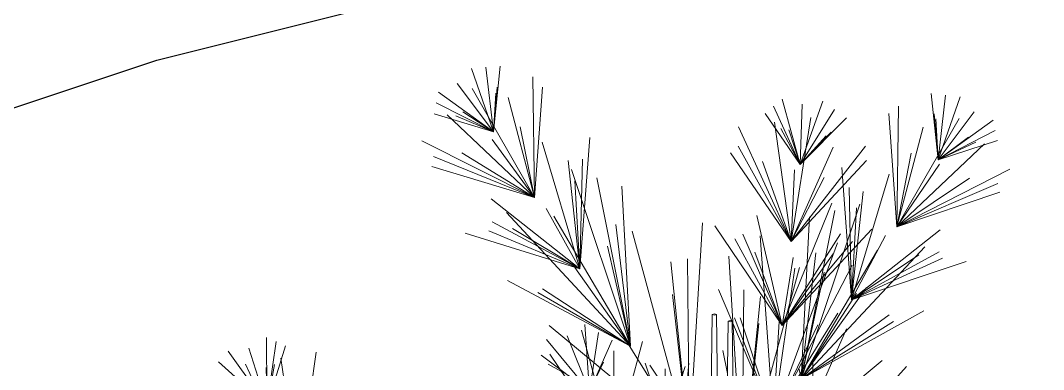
# Model space of a CAD drawing. Header units: metres. Extents: x -460 to 31334, y -1777 to 24987.
# Drawn here: x 378.8686 to 379.1981, y -816.6483 to -816.536 of the extents above; entities that cross this region are included whole.
import ezdxf

# ---------------------------------------------------------------- set-up
doc = ezdxf.new("R2010")
doc.units = ezdxf.units.M
doc.header["$MEASUREMENT"] = 0
doc.layers.add('01 FURNITURE', color=8, linetype='Continuous')
doc.layers.add('TREES PLANTS', color=82, linetype='Continuous', lineweight=5)

# ---------------------------------------------------------------- blocks, each defined once
blk = doc.blocks.new('TREES_11')
at = {"layer": 'TREES PLANTS', "color": 82, "true_color": 0x34d100}
for p, q in [((-1.742, 0.4318), (-1.8706, 0.6838)), ((-1.892, 0.5238), (-1.98, 0.6468)), ((-1.892, 0.5238), (-1.9574, 0.6516)), ((-1.892, 0.5238), (-1.9349, 0.6564)), ((-1.742, 0.4318), (-1.8386, 0.6576)), ((-1.742, 0.4318), (-1.8196, 0.6616)), ((-1.742, 0.4318), (-1.9272, 0.6275)), ((-1.892, 0.5238), (-1.999, 0.6044)), ((-1.892, 0.5238), (-1.9311, 0.608)), ((-1.892, 0.5238), (-2.0325, 0.5728)), ((-1.892, 0.5238), (-1.9424, 0.5919)), ((-1.742, 0.4318), (-1.8507, 0.5941)), ((-1.579, 0.3305), (-1.6648, 0.5868)), ((-1.742, 0.4318), (-1.9837, 0.5711)), ((-1.892, 0.5238), (-2.0362, 0.5406)), ((-1.742, 0.4318), (-1.8818, 0.5266)), ((-1.7351, 0.5286), (-1.579, 0.3305)), ((-1.579, 0.3305), (-1.6859, 0.5263)), ((-1.579, 0.3305), (-1.6722, 0.5338)), ((-1.892, 0.5238), (-2.0399, 0.5084)), ((-1.892, 0.5238), (-1.9944, 0.5151)), ((-1.9833, 0.5186), (-1.892, 0.5238)), ((-1.742, 0.4318), (-1.9649, 0.4904)), ((-1.402, 0.2177), (-1.6975, 0.4942)), ((-1.579, 0.3305), (-1.6797, 0.4808)), ((-1.5544, 0.4921), (-1.402, 0.2177)), ((-1.742, 0.4318), (-1.9066, 0.464)), ((-2.0118, 0.4356), (-1.742, 0.4318)), ((-1.0674, 0.1246), (-1.4302, 0.4532)), ((-1.742, 0.4318), (-1.9949, 0.4138)), ((-1.579, 0.3305), (-1.8599, 0.4144)), ((-1.402, 0.2177), (-1.5453, 0.4142)), ((-1.402, 0.2177), (-1.5307, 0.4242)), ((-1.579, 0.3305), (-1.7226, 0.4061)), ((-1.402, 0.2177), (-1.6898, 0.3887)), ((-1.4437, 0.3991), (-1.1836, 0.086)), ((-1.5217, 0.1753), (-1.7365, 0.3758)), ((-1.9219, 0.3613), (-1.7093, 0.1958)), ((-1.7093, 0.1958), (-1.8905, 0.364)), ((-1.579, 0.3305), (-1.8208, 0.3564)), ((-1.402, 0.2177), (-1.793, 0.3491)), ((-1.3164, 0.1553), (-1.6065, 0.3638)), ((-1.579, 0.3305), (-1.8748, 0.3084)), ((-1.579, 0.3305), (-1.8297, 0.325)), ((-1.579, 0.3305), (-1.7847, 0.3416)), ((-1.5217, 0.1753), (-1.7093, 0.3327)), ((-1.3164, 0.1553), (-1.6563, 0.3315)), ((-1.402, 0.2177), (-1.593, 0.3416)), ((-1.8812, 0.2156), (-1.9857, 0.3191)), ((-1.5217, 0.1753), (-1.7263, 0.306)), ((-1.3164, 0.1553), (-1.7061, 0.2993)), ((-1.3164, 0.1553), (-1.5491, 0.2997)), ((-1.0674, 0.1246), (-1.5145, 0.3188)), ((-1.8812, 0.2156), (-2.0041, 0.2926)), ((-1.8812, 0.2156), (-1.9535, 0.2847)), ((-1.7093, 0.1958), (-1.9202, 0.2897)), ((-1.5217, 0.1753), (-1.7948, 0.2866)), ((-1.402, 0.2177), (-1.7788, 0.2928)), ((-1.5217, 0.1753), (-1.682, 0.2896)), ((-1.8812, 0.2156), (-2.0224, 0.2661)), ((-1.9456, 0.2739), (-1.8812, 0.2156)), ((-1.7093, 0.1958), (-1.8524, 0.2693)), ((-1.402, 0.2177), (-1.6407, 0.269)), ((-1.3164, 0.1553), (-1.5228, 0.255)), ((-1.7093, 0.1958), (-1.9862, 0.2392)), ((-1.402, 0.2177), (-1.7645, 0.2365)), ((-1.402, 0.2177), (-1.6837, 0.2506)), ((-1.2947, 0.2461), (-1.4448, 0.2437)), ((-1.2947, 0.2461), (-1.4448, 0.2437)), ((-1.2947, 0.2461), (-1.4255, 0.2127)), ((-1.2947, 0.2461), (-1.4255, 0.2127)), ((-1.8812, 0.2156), (-2.0273, 0.1751)), ((-1.8812, 0.2156), (-2.0158, 0.2203)), ((-1.8812, 0.2156), (-2.0113, 0.1562)), ((-1.8812, 0.2156), (-1.9953, 0.1372)), ((-1.8812, 0.2156), (-1.9615, 0.1722)), ((-1.8812, 0.2156), (-1.9586, 0.1903)), ((-1.1836, 0.086), (-1.6515, 0.2141)), ((-1.7093, 0.1958), (-1.9757, 0.1586)), ((-1.7093, 0.1958), (-1.9653, 0.078)), ((-1.7093, 0.1958), (-1.9219, 0.0768)), ((-1.7093, 0.1958), (-1.907, 0.0598)), ((-1.7093, 0.1958), (-1.8883, 0.1313)), ((-1.7093, 0.1958), (-1.8696, 0.2028)), ((-1.5217, 0.1753), (-1.6737, 0.2003)), ((-1.3164, 0.1553), (-1.6498, 0.2034)), ((-1.7675, 0.1185), (-1.5217, 0.1753)), ((-1.5217, 0.1753), (-1.7441, 0.0251)), ((-1.5217, 0.1753), (-1.7256, 0.0878)), ((-1.5217, 0.1753), (-1.7149, 0.0697)), ((-1.5217, 0.1753), (-1.6858, 0.1143)), ((-1.3164, 0.1553), (-1.5308, 0.1684)), ((-1.3164, 0.1553), (-1.7219, 0.1261)), ((-1.6022, 0.0328), (-1.3164, 0.1553)), ((-1.3164, 0.1553), (-1.5387, 0.0689)), ((-1.3164, 0.1553), (-1.5387, 0.0818)), ((-1.1836, 0.086), (-1.5864, 0.1273)), ((-1.1836, 0.086), (-1.5263, 0.1234)), ((-1.0674, 0.1246), (-1.4329, -0.1202)), ((-1.1836, 0.086), (-1.6764, 0.0564)), ((-1.1836, 0.086), (-1.6013, 0.0899)), ((0.0133, 0.0833), (-1.5314, 0.064)), ((-1.5314, 0.064), (-1.533, 0.0593)), ((-1.533, 0.0593), (-1.5314, 0.0545)), ((-1.5297, 0.0593), (-1.5314, 0.064)), ((-1.5314, 0.0545), (-1.5297, 0.0593)), ((-0.8256, 0.0457), (-1.5314, 0.0545)), ((-1.4656, 0.0425), (-1.4143, 0.053)), ((-1.5463, 0.0288), (-1.548, 0.024)), ((-1.548, 0.024), (-1.5463, 0.0192)), ((-0.7633, 0.0385), (-1.5463, 0.0288)), ((-1.5447, 0.024), (-1.5463, 0.0288)), ((-1.5463, 0.0192), (-1.5447, 0.024)), ((-0.0426, 0.0005), (-1.5463, 0.0192)), ((-1.2622, -0.0321), (-1.7508, -0.0025)), ((-1.2622, -0.0321), (-1.7326, -0.1601)), ((-1.2622, -0.0321), (-1.6708, -0.036)), ((-1.2622, -0.0321), (-1.6642, -0.0734)), ((-1.2622, -0.0321), (-1.5908, -0.0695)), ((-1.5216, -0.3452), (-1.2622, -0.0321)), ((-1.2622, -0.0321), (-1.4867, -0.1724)), ((-1.1845, -0.0573), (-1.4373, -0.0332)), ((-1.2622, -0.0321), (-1.4356, -0.3476)), ((-1.2978, -0.0845), (-1.43, -0.0413)), ((-1.2978, -0.0845), (-1.4372, -0.1304)), ((-1.2978, -0.0845), (-1.425, -0.0857)), ((-1.4859, -0.1367), (-1.2478, -0.2011)), ((-1.4757, -0.1638), (-1.8699, -0.2951)), ((-1.4757, -0.1638), (-1.8512, -0.2388)), ((-1.4757, -0.1638), (-1.8325, -0.1826)), ((-1.4757, -0.1638), (-1.774, -0.4402)), ((-1.4757, -0.1638), (-1.766, -0.3347)), ((-1.4757, -0.1638), (-1.7476, -0.1966)), ((-1.4757, -0.1638), (-1.6992, -0.2151)), ((-1.4757, -0.1638), (-1.6512, -0.2877)), ((-1.6222, -0.4381), (-1.4757, -0.1638)), ((-1.4757, -0.1638), (-1.6033, -0.3602)), ((-1.4757, -0.1638), (-1.5952, -0.3702)), ((-1.2478, -0.2011), (-1.5112, -0.273)), ((-1.3745, -0.2554), (-1.4888, -0.2045)), ((-1.2478, -0.2011), (-1.4649, -0.2008)), ((-1.2478, -0.2011), (-1.4576, -0.3437)), ((-1.3745, -0.2554), (-1.4398, -0.2237)), ((-1.3745, -0.2554), (-1.5063, -0.2351)), ((-1.6485, -0.2766), (-1.9415, -0.2544)), ((-1.6485, -0.2766), (-1.8933, -0.271)), ((-1.3745, -0.2554), (-1.5238, -0.2658)), ((-1.3745, -0.2554), (-1.4987, -0.3052)), ((-1.3745, -0.2554), (-1.4902, -0.3512)), ((-1.3745, -0.2554), (-1.4558, -0.3633)), ((-1.6485, -0.2766), (-1.9312, -0.3605)), ((-1.6485, -0.2766), (-1.8899, -0.3025)), ((-1.6485, -0.2766), (-1.8451, -0.2876)), ((-1.8048, -0.4747), (-1.6485, -0.2766)), ((-1.6485, -0.2766), (-1.7827, -0.3522)), ((-1.6485, -0.2766), (-1.7529, -0.4724)), ((-1.6485, -0.2766), (-1.7384, -0.4268)), ((-1.6485, -0.2766), (-1.7332, -0.4798)), ((-1.6485, -0.2766), (-1.7281, -0.5329)), ((-1.8077, -0.3779), (-2.0542, -0.3599)), ((-2.0771, -0.3817), (-1.8077, -0.3779)), ((-1.8077, -0.3779), (-2.0509, -0.5171)), ((-1.8077, -0.3779), (-2.031, -0.4365)), ((-1.8077, -0.3779), (-1.9924, -0.5735)), ((-1.8077, -0.3779), (-1.9653, -0.4101)), ((-1.8077, -0.3779), (-1.9372, -0.4727)), ((-1.8077, -0.3779), (-1.9338, -0.6299)), ((-1.8077, -0.3779), (-1.907, -0.5402)), ((-1.8077, -0.3779), (-1.8992, -0.6037)), ((-1.8077, -0.3779), (-1.8769, -0.6077)), ((-1.9542, -0.4699), (-2.1005, -0.4544)), ((-1.9542, -0.4699), (-2.0983, -0.4866)), ((-1.9542, -0.4699), (-2.096, -0.5188)), ((-1.9542, -0.4699), (-2.0622, -0.5505)), ((-1.9542, -0.4699), (-2.0539, -0.4612)), ((-1.9542, -0.4699), (-2.0429, -0.5928)), ((-2.0409, -0.4647), (-1.9542, -0.4699)), ((-1.9542, -0.4699), (-2.0186, -0.5976)), ((-1.9542, -0.4699), (-1.9988, -0.538)), ((-1.9542, -0.4699), (-1.9943, -0.6024)), ((-1.9542, -0.4699), (-1.9897, -0.554)), ((-1.1817, -0.9066), (-1.4618, -0.8659)), ((-1.1817, -0.9066), (-1.4484, -0.9446)), ((-1.1817, -0.9066), (-1.4351, -1.0234)), ((-1.3436, -0.9758), (-1.4765, -0.9343)), ((-1.3436, -0.9758), (-1.4856, -0.9554)), ((-1.3436, -0.9758), (-1.4348, -0.9591)), ((-1.3436, -0.9758), (-1.4947, -0.9766)), ((-1.3436, -0.9758), (-1.4712, -1.0166)), ((-1.3436, -0.9758), (-1.4647, -1.0622)), ((-1.3436, -0.9758), (-1.4405, -1.0838)), ((-1.3436, -0.9758), (-1.4282, -0.9776))]:
    blk.add_line(p, q, dxfattribs=at)

msp = doc.modelspace()

# ---------------------------------------------------------------- linework, layer by layer
at = {"layer": '01 FURNITURE', "color": 4, "lineweight": 30}
msp.add_lwpolyline([(378.67538, -817.46682), (378.59513, -817.37575), (378.47952, -817.2874), (378.2687, -817.1705), (377.91964, -816.96642), (377.87612, -816.92076), (377.94793, -816.7555), (378.11982, -816.69461), (378.46254, -816.63577), (378.72985, -816.60965), (378.91254, -816.5488), (379.07432, -816.50824), (379.16034, -816.45752), (379.23029, -816.38192), (379.27083, -816.29312), (379.28822, -816.18093), (379.31203, -816.02725), (379.32245, -815.96004)], dxfattribs=at)

# ---------------------------------------------------------------- block references
at = {"lineweight": 9, "xscale": 0.1441398928167146, "yscale": 0.1441398928167146, "zscale": 0.1441398928167146, "rotation": 270}
msp.add_blockref('TREES_11', (379.08861, -816.85351), dxfattribs=at)

doc.saveas('drawing.dxf')
